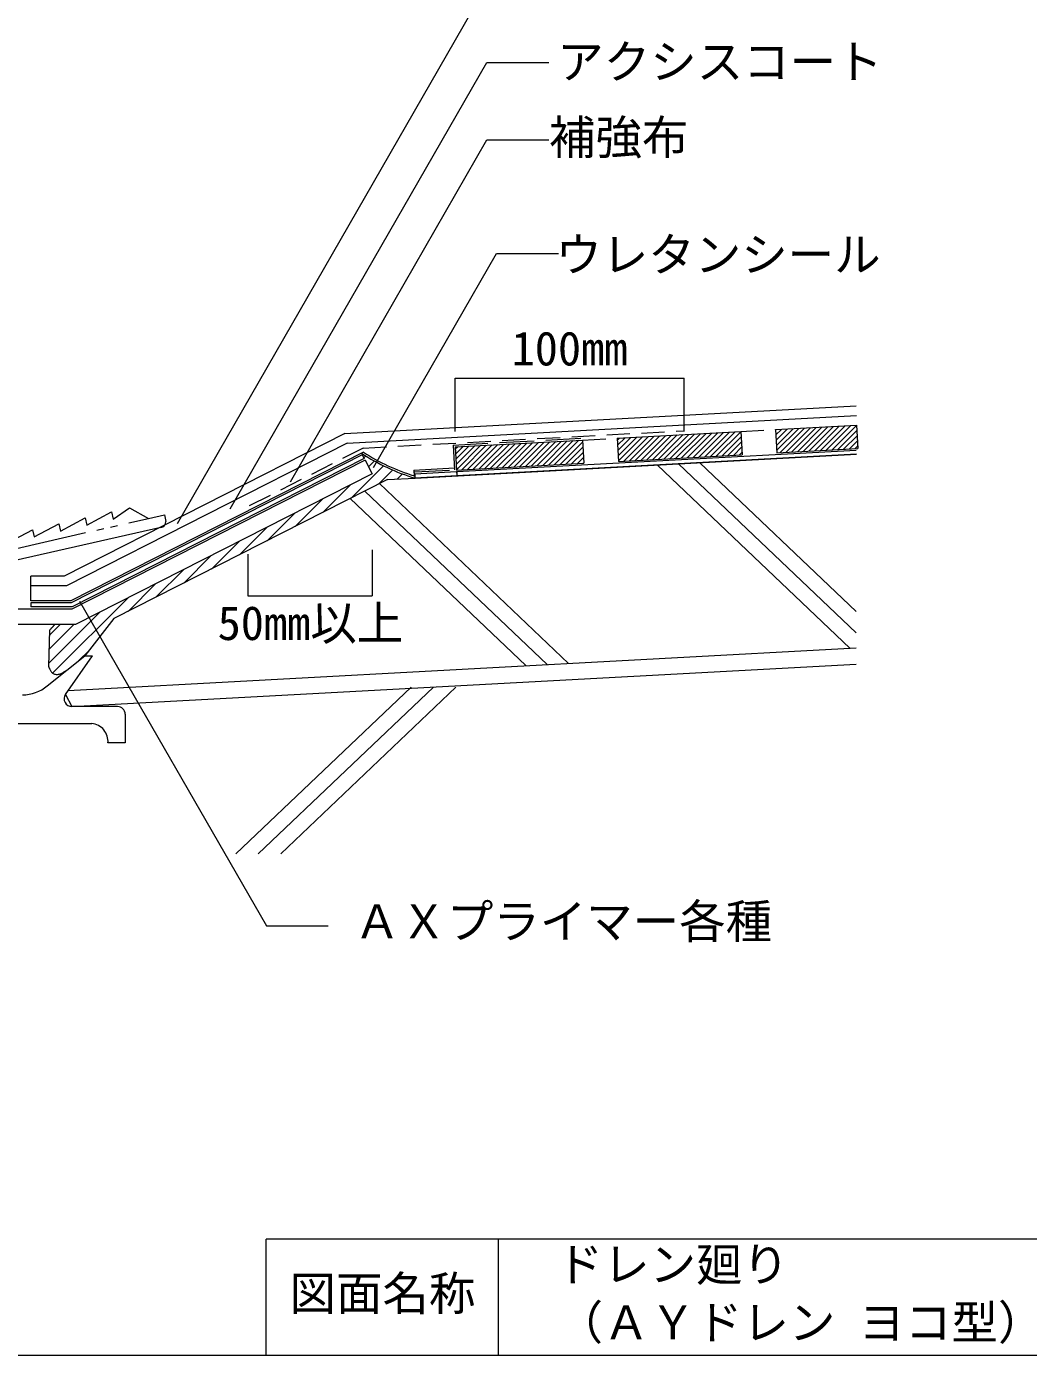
# Model space of a CAD drawing. Units: millimetres on the paper, with parts at other scales. Extents: x -135 to 135, y -94 to 92.
# Drawn here: x -5.6 to 80.6, y -88 to 26.5 of the extents above; entities that cross this region are included whole.
import ezdxf
from ezdxf.enums import TextEntityAlignment as Align

# ---------------------------------------------------------------- set-up
doc = ezdxf.new("R2010")
doc.units = ezdxf.units.MM
for name, pattern in [('DASHED2', [3, 2, -1]), ('DASHED3', [4, 3, -1]), ('DOUBLE_CHAIN2', [12.8, 9, -1, 0.6, -0.6, 0.6, -1])]:
    doc.linetypes.add(name, pattern=pattern)
for name, color, linetype, lineweight in [('1-0_芯・寸法線', 7, 'Continuous', 9), ('1-1_記号', 1, 'DASHED3', 9), ('1-2_ハッチング', 1, 'Continuous', 9), ('1-3_断熱材', 7, 'Continuous', 9), ('1-4_リベットルーフ', 3, 'Continuous', 9), ('1-5_ＦＬ鋼板・ディスク', 7, 'DASHED2', 9), ('1-6_アンカー類', 7, 'Continuous', 9), ('1-7_設備', 7, 'Continuous', 9), ('1-8_下地など', 5, 'Continuous', 9), ('1-A_元図・躯体', 7, 'Continuous', 9), ('F-F', 7, 'Continuous', 9)]:
    doc.layers.add(name, color=color, linetype=linetype, lineweight=lineweight)
doc.layers.add('E-E', color=7, linetype='Continuous')
doc.styles.add('ＭＳ ゴシック', font='')
doc.styles.get('ＭＳ ゴシック').set_extended_font_data('MS Gothic')

msp = doc.modelspace()

# ---------------------------------------------------------------- linework, layer by layer
at = {"layer": '1-0_芯・寸法線'}
for p, q in [((7.338, -16.33), (34.003, 30.032)), ((11.886, -15.089), (34.003, 23.365)), ((34.003, 23.365), (39.321, 23.365)), ((17.069, -12.743), (34.003, 16.699)), ((34.003, 16.699), (39.321, 16.699)), ((24.227, -11.512), (34.831, 6.925)), ((34.831, 6.925), (40.148, 6.925)), ((31.267, -3.814), (50.971, -3.814)), ((31.267, -8.405), (31.267, -3.814)), ((50.971, -8.405), (50.971, -3.814)), ((24.124, -18.6), (24.124, -22.56)), ((-1.075, -23.042), (15.009, -51.007)), ((15.009, -51.007), (20.327, -51.007))]:
    msp.add_line(p, q, dxfattribs=at)
msp.add_lwpolyline([(13.422, -18.977), (13.422, -22.56), (24.124, -22.56)], dxfattribs=at)
at = {"layer": '1-1_記号'}
for p, q in [((31.086, -9.592), (42.196, -8.992)), ((31.086, -9.592), (31.201, -11.719)), ((27.775, -11.904), (31.201, -11.719))]:
    msp.add_line(p, q, dxfattribs=at)
at = {"layer": '1-2_ハッチング'}
for p, q in [((22.264, -14.175), (25.077, -11.362)), ((23.393, -10.689), (23.557, -10.525)), ((23.811, -11.449), (24.302, -10.958)), ((24.66, -12.957), (25.884, -11.733)), ((26.277, -12.519), (26.725, -12.071)), ((27.523, -12.452), (27.601, -12.374)), ((27.804, -12.437), (27.804, -12.437)), ((19.867, -15.393), (22.24, -13.021)), ((17.471, -16.611), (19.843, -14.239)), ((15.075, -17.829), (17.447, -15.456)), ((12.679, -19.046), (15.051, -16.674)), ((10.282, -20.264), (12.654, -17.892)), ((7.886, -21.482), (10.258, -19.11)), ((5.49, -22.7), (7.862, -20.327)), ((3.093, -23.917), (5.466, -21.545)), ((-3.375, -29.208), (3.069, -22.763)), ((-3.757, -28.411), (0.673, -23.981)), ((-3.725, -27.2), (-1.57, -25.045)), ((-3.692, -25.989), (-2.748, -25.045)), ((-3.68, -25.547), (-3.763, -28.641)), ((-1.108, -28.119), (-0.296, -27.307))]:
    msp.add_line(p, q, dxfattribs=at)
for points in [[(-3.21, -25.045), (-3.236, -25.073), (-3.247, -25.084), (-3.261, -25.098), (-3.275, -25.114), (-3.292, -25.132), (-3.31, -25.151), (-3.328, -25.171), (-3.348, -25.191), (-3.367, -25.212), (-3.387, -25.233), (-3.406, -25.254), (-3.426, -25.275), (-3.465, -25.317), (-3.485, -25.338), (-3.504, -25.359), (-3.524, -25.38), (-3.543, -25.401), (-3.562, -25.421), (-3.581, -25.441), (-3.599, -25.46), (-3.615, -25.477), (-3.63, -25.493), (-3.643, -25.507), (-3.68, -25.547)], [(-3.763, -28.641), (-3.749, -28.672), (-3.742, -28.685), (-3.735, -28.701), (-3.726, -28.721), (-3.715, -28.744), (-3.702, -28.77), (-3.688, -28.801), (-3.672, -28.835), (-3.654, -28.873), (-3.634, -28.915), (-3.611, -28.96), (-3.586, -29.008), (-3.558, -29.056), (-3.525, -29.103), (-3.489, -29.149), (-3.449, -29.192), (-3.404, -29.231), (-3.353, -29.265), (-3.298, -29.294), (-3.239, -29.317), (-3.176, -29.333), (-3.11, -29.344), (-3.041, -29.347), (-2.97, -29.343), (-2.898, -29.332), (-2.824, -29.314), (-2.75, -29.289), (-2.677, -29.26), (-2.607, -29.227), (-2.54, -29.194), (-2.478, -29.16), (-2.423, -29.128), (-2.374, -29.099), (-2.334, -29.075), (-2.301, -29.055), (-2.274, -29.04), (-2.254, -29.027), (-2.238, -29.018), (-2.227, -29.01)], [(-2.227, -29.01), (-2.218, -29.005), (-2.197, -28.992)]]:
    msp.add_lwpolyline(points, dxfattribs=at)
msp.add_arc((33.117, 5.037), 18.264, 237.081, 253.087, dxfattribs=at)
at = {"layer": '1-3_断熱材'}
for p, q in [((58.848, -8.26), (65.826, -7.883)), ((61.726, -10.107), (63.843, -7.99)), ((62.224, -10.08), (64.341, -7.963)), ((62.722, -10.053), (64.839, -7.936)), ((63.22, -10.026), (65.338, -7.909)), ((63.719, -10), (65.826, -7.892)), ((65.826, -7.883), (65.933, -9.88)), ((45.221, -8.996), (55.856, -8.421)), ((45.221, -8.996), (45.329, -10.993)), ((45.23, -9.161), (45.405, -8.986)), ((45.254, -9.608), (45.903, -8.959)), ((45.278, -10.056), (46.402, -8.932)), ((45.302, -10.503), (46.9, -8.905)), ((45.326, -10.95), (47.398, -8.878)), ((45.779, -10.969), (47.897, -8.851)), ((46.278, -10.942), (48.395, -8.824)), ((46.776, -10.915), (48.893, -8.797)), ((47.274, -10.888), (49.391, -8.771)), ((47.773, -10.861), (49.89, -8.744)), ((48.271, -10.834), (50.388, -8.717)), ((48.769, -10.807), (50.886, -8.69)), ((49.267, -10.78), (51.385, -8.663)), ((49.766, -10.753), (51.883, -8.636)), ((50.264, -10.726), (52.381, -8.609)), ((50.762, -10.699), (52.88, -8.582)), ((51.261, -10.672), (53.378, -8.555)), ((51.759, -10.646), (53.876, -8.528)), ((52.257, -10.619), (54.375, -8.501)), ((52.756, -10.592), (54.873, -8.474)), ((53.254, -10.565), (55.371, -8.448)), ((53.752, -10.538), (55.857, -8.433)), ((54.251, -10.511), (55.881, -8.881)), ((55.856, -8.421), (55.964, -10.418)), ((58.848, -8.27), (58.86, -8.259)), ((58.848, -8.26), (58.955, -10.257)), ((58.872, -8.718), (59.358, -8.232)), ((58.897, -9.165), (59.856, -8.205)), ((58.921, -9.612), (60.355, -8.178)), ((58.945, -10.059), (60.853, -8.151)), ((59.234, -10.242), (61.351, -8.125)), ((59.732, -10.215), (61.85, -8.098)), ((60.231, -10.188), (62.348, -8.071)), ((60.729, -10.161), (62.846, -8.044)), ((61.227, -10.134), (63.344, -8.017)), ((64.217, -9.973), (65.85, -8.34)), ((64.715, -9.946), (65.874, -8.787)), ((31.261, -9.75), (42.229, -9.157)), ((31.261, -9.75), (31.369, -11.747)), ((31.271, -9.921), (31.452, -9.74)), ((31.295, -10.368), (31.95, -9.713)), ((31.319, -10.815), (32.449, -9.686)), ((31.343, -11.262), (32.947, -9.659)), ((31.367, -11.71), (33.445, -9.632)), ((31.826, -11.722), (33.943, -9.605)), ((32.325, -11.695), (34.442, -9.578)), ((32.823, -11.668), (34.94, -9.551)), ((33.321, -11.642), (35.438, -9.524)), ((33.819, -11.615), (35.937, -9.497)), ((34.318, -11.588), (36.435, -9.47)), ((34.816, -11.561), (36.933, -9.443)), ((35.314, -11.534), (37.432, -9.417)), ((35.813, -11.507), (37.93, -9.39)), ((36.311, -11.48), (38.428, -9.363)), ((36.809, -11.453), (38.927, -9.336)), ((37.308, -11.426), (39.425, -9.309)), ((37.806, -11.399), (39.923, -9.282)), ((38.304, -11.372), (40.422, -9.255)), ((38.803, -11.345), (40.92, -9.228)), ((39.301, -11.318), (41.418, -9.201)), ((39.799, -11.292), (41.917, -9.174)), ((40.298, -11.265), (42.238, -9.324)), ((40.796, -11.238), (42.263, -9.771)), ((41.294, -11.211), (42.287, -10.218)), ((42.229, -9.157), (42.337, -11.154)), ((54.749, -10.484), (55.905, -9.328)), ((55.247, -10.457), (55.929, -9.775)), ((55.746, -10.43), (55.954, -10.222)), ((58.955, -10.257), (65.933, -9.88)), ((65.214, -9.919), (65.899, -9.234)), ((65.712, -9.892), (65.923, -9.681)), ((31.369, -11.747), (42.337, -11.154)), ((41.793, -11.184), (42.311, -10.666)), ((42.291, -11.157), (42.335, -11.113)), ((45.329, -10.993), (55.964, -10.418))]:
    msp.add_line(p, q, dxfattribs=at)
at = {"layer": '1-3_断熱材', "linetype": 'DASHED2'}
for p, q in [((42.229, -9.157), (45.221, -8.996)), ((55.856, -8.421), (58.848, -8.26))]:
    msp.add_line(p, q, dxfattribs=at)
at = {"layer": '1-4_リベットルーフ'}
for p, q in [((21.752, -8.596), (65.781, -6.217)), ((21.972, -9.418), (65.826, -7.049)), ((21.752, -8.596), (-2.418, -20.878)), ((21.972, -9.418), (-2.218, -21.711)), ((23.363, -10.206), (-1.834, -23.011)), ((27.705, -11.741), (31.192, -11.553)), ((27.705, -11.741), (27.725, -12.238)), ((-2.418, -20.878), (-5.285, -20.878)), ((-5.285, -23.011), (-5.285, -20.878)), ((-2.218, -21.711), (-5.285, -21.711)), ((-1.834, -23.011), (-5.285, -23.011))]:
    msp.add_line(p, q, dxfattribs=at)
msp.add_arc((33.117, 5.037), 18.097, 237.38579, 252.66402, dxfattribs=at)
at = {"layer": '1-5_ＦＬ鋼板・ディスク'}
for q in [(50.949, -8.353), (12.766, -15.218)]:
    msp.add_line((23.341, -9.844), q, dxfattribs=at)
at = {"layer": '1-6_アンカー類', "linetype": 'DOUBLE_CHAIN2'}
msp.add_line((-9.336, -19.121), (4.851, -15.904), dxfattribs=at)
at = {"layer": '1-6_アンカー類'}
msp.add_line((5.903, -16.688), (-9.105, -20.097), dxfattribs=at)
msp.add_lwpolyline([(-9.105, -20.097), (-9.601, -17.907), (-7.401, -17.408), (-7.263, -18.018), (-5.126, -16.893), (-4.993, -17.503), (-2.861, -16.379), (-2.728, -16.99), (-0.596, -15.865), (-0.463, -16.476), (1.668, -15.352), (1.802, -15.962), (3.218, -15), (4.851, -15.904), (6.229, -15.591), (6.352, -16.161)], dxfattribs=at)
for centre, radius, start, end in [((5.841, -16.18), 0.512, 276.953, 2.176), ((-1.745, -31.441), 0.667, 145, 270)]:
    msp.add_arc(centre, radius, start, end, dxfattribs=at)
at = {"layer": '1-7_設備'}
for p, q in [((23.52, -10.875), (-1.74, -23.711)), ((23.52, -10.875), (24.124, -12.063)), ((24.124, -12.063), (-1.421, -25.045)), ((-1.74, -23.711), (-19.202, -23.711)), ((-1.421, -25.045), (-19.029, -25.045))]:
    msp.add_line(p, q, dxfattribs=at)
at = {"layer": '1-8_下地など', "color": 2}
for p, q in [((31.392, -11.876), (65.806, -10.017)), ((31.41, -12.208), (65.824, -10.35)), ((31.358, -11.877), (31.358, -11.877)), ((31.376, -12.21), (31.376, -12.21)), ((31.392, -11.876), (31.41, -12.208)), ((31.411, -12.242), (31.411, -12.242))]:
    msp.add_line(p, q, dxfattribs=at)
at = {"layer": '1-8_下地など'}
for p, q in [((23.267, -10.442), (-1.794, -23.178)), ((23.418, -10.739), (-1.715, -23.511)), ((23.267, -10.442), (23.418, -10.739)), ((27.784, -12.07), (27.802, -12.403)), ((27.802, -12.403), (31.401, -12.209)), ((-1.794, -23.178), (-5.285, -23.178)), ((-5.285, -23.178), (-5.285, -23.511)), ((-1.715, -23.511), (-5.285, -23.511))]:
    msp.add_line(p, q, dxfattribs=at)
msp.add_lwpolyline([(27.784, -12.07), (31.383, -11.876), (31.401, -12.209)], dxfattribs=at)
at = {"layer": '1-A_元図・躯体'}
for p, q in [((27.804, -12.437), (65.826, -10.383)), ((65.24, -27.081), (48.677, -11.309)), ((65.781, -25.755), (50.506, -11.21)), ((65.781, -23.914), (52.336, -11.111)), ((25.433, -12.565), (27.804, -12.437)), ((39.182, -28.489), (23.494, -13.55)), ((41.011, -28.39), (24.754, -12.909)), ((37.352, -28.588), (22.233, -14.191)), ((-2.052, -30.716), (65.781, -27.052)), ((-2.292, -31.058), (0.032, -27.74)), ((-1.745, -32.107), (65.781, -28.46)), ((12.377, -44.788), (27.459, -30.426)), ((14.31, -44.788), (29.393, -30.426)), ((16.244, -44.788), (31.326, -30.426)), ((-2.292, -31.058), (-1.745, -32.107)), ((2.183, -32.107), (-1.745, -32.107)), ((2.85, -32.774), (2.85, -35.242)), ((-9.086, -33.58), (-0.026, -33.58)), ((2.85, -35.242), (1.362, -35.242))]:
    msp.add_line(p, q, dxfattribs=at)
for points in [[(25.433, -12.565), (1.877, -24.536), (-0.636, -27.74)], [(-3.862, -30.326), (-0.636, -27.74), (0.032, -27.74)]]:
    msp.add_lwpolyline(points, dxfattribs=at)
for centre, radius, start, end in [((-6.005, -27.773), 3.333, 270, 310), ((-1.745, -31.441), 0.667, 145, 270), ((2.183, -32.774), 0.667, 0, 90), ((-0.163, -35.105), 1.531, 354.849, 84.866)]:
    msp.add_arc(centre, radius, start, end, dxfattribs=at)
at = {"layer": 'F-F'}
for p, q in [((15, -88), (15, -78)), ((135, -78), (15, -78)), ((35, -88), (35, -78))]:
    msp.add_line(p, q, dxfattribs=at)
msp.add_lwpolyline([(-135, 92), (135, 92), (135, -88), (-135, -88)], dxfattribs=at)

# ---------------------------------------------------------------- texts
at = {"layer": '1-0_芯・寸法線', "style": 'ＭＳ ゴシック'}
for s, p in [('アクシスコート', (40.059, 21.093)), ('補強布', (39.344, 14.575)), ('ウレタンシール', (39.896, 4.484)), ('100mm', (36.121, -3.611)), ('50mm以上', (10.806, -27.261)), ('ＡＸプライマー各種', (22.55, -52.953)), ('ドレン廻り', (40, -82.5)), ('（ＡＹドレン ヨコ型）', (40, -87.5))]:
    msp.add_text(s, height=2.933, dxfattribs=at).set_placement(p, align=Align.BOTTOM_LEFT)
at = {"layer": 'E-E', "style": 'ＭＳ ゴシック'}
msp.add_text('図面名称', height=2.933, dxfattribs=at).set_placement((17, -85), align=Align.BOTTOM_LEFT)

doc.saveas('drawing.dxf')
